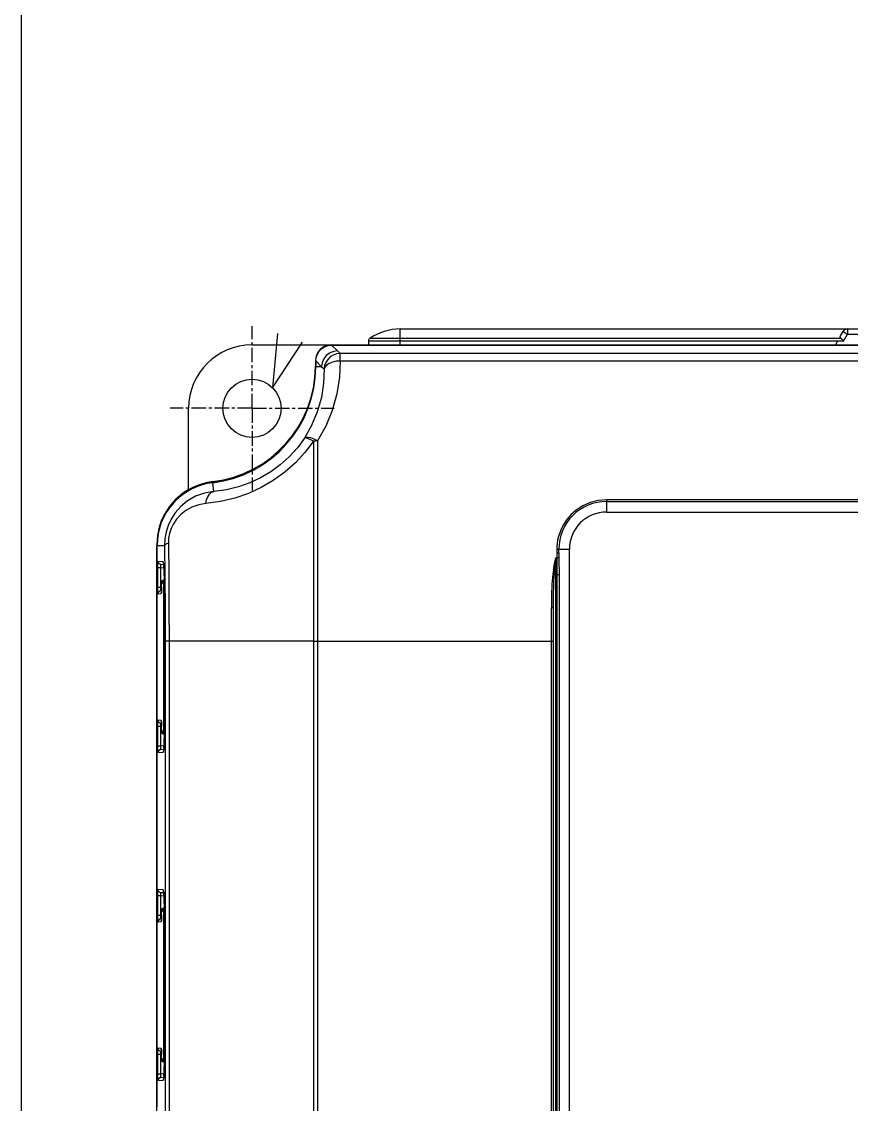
# Model space of a CAD drawing. Header units: inches. Extents: x 187 to 137830, y 99 to 66837.
# Drawn here: x 2822.1 to 2894.2, y 27737.2 to 27831.4 of the extents above; entities that cross this region are included whole.
import ezdxf

# ---------------------------------------------------------------- set-up
doc = ezdxf.new("R2010")
doc.units = ezdxf.units.IN
doc.header["$MEASUREMENT"] = 0
doc.linetypes.add('CENTER', pattern=[2, 1.25, -0.25, 0.25, -0.25])
doc.layers.add('ALL_NOTE', color=7, linetype='Continuous')
doc.layers.add('DEFAULT_1', color=7, linetype='CENTER')
doc.layers.add('NETCHINH', color=7, linetype='Continuous', lineweight=30)

msp = doc.modelspace()

# ---------------------------------------------------------------- linework, layer by layer
at = {"color": 7, "linetype": 'Continuous'}
for p, q in [((2893.329, 27803.827), (2852.354, 27803.827)), ((2854.991, 27803.278), (2854.991, 27804.658)), ((2854.991, 27804.658), (2941.471, 27804.658)), ((2893.278, 27804.047), (2893.498, 27804.428)), ((2893.55, 27803.606), (2893.897, 27804.206)), ((2893.897, 27804.658), (2893.897, 27804.206)), ((2893.897, 27804.206), (2902.565, 27804.206)), ((2842.111, 27803.278), (2954.351, 27803.278)), ((2849.033, 27803.253), (2849.541, 27802.745)), ((2849.033, 27803.253), (2947.429, 27803.253)), ((2852.237, 27803.606), (2852.231, 27803.278)), ((2893.55, 27803.606), (2852.237, 27803.606)), ((2893.024, 27803.606), (2892.834, 27803.278)), ((2847.631, 27801.898), (2847.631, 27801.367)), ((2847.655, 27801.875), (2847.655, 27801.367)), ((2847.655, 27801.875), (2848.163, 27801.367)), ((2849.765, 27801.872), (2849.765, 27802.519)), ((2946.697, 27802.519), (2849.765, 27802.519)), ((2946.697, 27801.872), (2849.765, 27801.872)), ((2848.163, 27801.367), (2847.655, 27801.367)), ((2836.591, 27790.667), (2836.591, 27797.758)), ((2847.451, 27794.903), (2847.451, 27675.858)), ((2847.813, 27794.921), (2847.813, 27777.518)), ((2839.474, 27791.51), (2839.474, 27791.466)), ((2841.124, 27791.984), (2841.124, 27791.938)), ((2841.577, 27792.17), (2841.577, 27792.104)), ((2838.794, 27790.538), (2838.704, 27791.294)), ((2839.021, 27791.431), (2839.021, 27791.379)), ((2872.931, 27789.796), (2872.931, 27788.742)), ((2948.195, 27789.796), (2872.931, 27789.796)), ((2872.931, 27789.662), (2952.051, 27789.662)), ((2872.931, 27788.742), (2952.051, 27788.742)), ((2833.831, 27581.558), (2833.831, 27785.836)), ((2833.855, 27737.038), (2833.855, 27785.836)), ((2833.855, 27785.836), (2834.502, 27785.836)), ((2834.502, 27785.836), (2834.531, 27783.094)), ((2868.607, 27785.49), (2868.607, 27785.173)), ((2868.607, 27785.173), (2868.609, 27784.768)), ((2868.791, 27785.203), (2868.791, 27785.522)), ((2868.791, 27785.522), (2869.711, 27785.522)), ((2869.711, 27675.858), (2869.711, 27785.522)), ((2834.386, 27784.403), (2833.932, 27784.443)), ((2834.439, 27784.146), (2834.183, 27784.168)), ((2868.515, 27675.858), (2868.515, 27784.768)), ((2868.515, 27784.768), (2868.609, 27784.768)), ((2833.903, 27783.896), (2833.903, 27782.179)), ((2834.154, 27783.896), (2833.903, 27783.896)), ((2834.154, 27783.896), (2834.154, 27782.179)), ((2834.462, 27783.869), (2834.154, 27783.896)), ((2834.496, 27782.989), (2834.485, 27783.383)), ((2868.394, 27783.318), (2868.515, 27783.318)), ((2868.515, 27783.318), (2868.622, 27783.318)), ((2868.622, 27783.318), (2868.622, 27675.858)), ((2868.622, 27783.318), (2868.804, 27783.318)), ((2868.804, 27783.318), (2868.804, 27675.858)), ((2834.154, 27782.179), (2833.903, 27782.179)), ((2834.243, 27782.187), (2834.154, 27782.179)), ((2834.241, 27782.579), (2834.255, 27782.667)), ((2834.241, 27782.579), (2834.386, 27782.592)), ((2834.241, 27782.209), (2834.241, 27782.579)), ((2834.241, 27782.209), (2834.241, 27782.579)), ((2834.241, 27782.579), (2834.241, 27782.579)), ((2834.241, 27782.209), (2834.241, 27782.209)), ((2834.411, 27782.118), (2834.411, 27770.158)), ((2834.411, 27782.118), (2834.505, 27782.118)), ((2834.493, 27782.854), (2834.499, 27782.854)), ((2834.501, 27782.7), (2834.496, 27782.989)), ((2834.503, 27782.561), (2834.499, 27782.854)), ((2834.505, 27782.118), (2834.503, 27782.561)), ((2834.505, 27782.337), (2834.505, 27782.118)), ((2834.505, 27770.158), (2834.505, 27782.118)), ((2834.505, 27782.118), (2834.505, 27770.124)), ((2833.932, 27781.632), (2834.213, 27781.656)), ((2834.183, 27781.907), (2834.236, 27781.912)), ((2834.227, 27781.734), (2834.213, 27781.656)), ((2834.233, 27781.819), (2834.238, 27781.933)), ((2868.147, 27675.858), (2868.147, 27780.431)), ((2868.331, 27675.858), (2868.331, 27780.42)), ((2834.554, 27777.518), (2834.554, 27720.033)), ((2834.894, 27777.518), (2834.554, 27777.518)), ((2847.451, 27777.518), (2834.894, 27777.517)), ((2834.894, 27777.517), (2834.894, 27720.004)), ((2847.451, 27777.518), (2868.331, 27777.518)), ((2847.813, 27777.518), (2847.813, 27675.858)), ((2833.903, 27770.096), (2833.903, 27768.379)), ((2834.154, 27770.096), (2833.903, 27770.096)), ((2834.213, 27770.619), (2833.932, 27770.643)), ((2834.154, 27770.096), (2834.154, 27768.379)), ((2834.243, 27770.088), (2834.154, 27770.096)), ((2834.236, 27770.363), (2834.183, 27770.368)), ((2834.227, 27770.545), (2834.213, 27770.619)), ((2834.241, 27769.696), (2834.241, 27770.095)), ((2834.241, 27769.696), (2834.241, 27770.066)), ((2834.241, 27770.066), (2834.241, 27770.066)), ((2834.505, 27770.158), (2834.411, 27770.158)), ((2834.503, 27769.714), (2834.505, 27770.158)), ((2834.26, 27769.596), (2834.241, 27769.696)), ((2834.241, 27769.696), (2834.255, 27769.608)), ((2834.386, 27769.683), (2834.241, 27769.696)), ((2834.241, 27769.696), (2834.241, 27769.696)), ((2834.314, 27769.509), (2834.26, 27769.596)), ((2834.396, 27769.448), (2834.314, 27769.509)), ((2834.493, 27769.421), (2834.396, 27769.448)), ((2834.485, 27768.892), (2834.496, 27769.286)), ((2834.499, 27769.421), (2834.493, 27769.421)), ((2834.496, 27769.286), (2834.503, 27769.714)), ((2834.154, 27768.379), (2833.903, 27768.379)), ((2834.462, 27768.406), (2834.154, 27768.379)), ((2834.183, 27768.107), (2834.439, 27768.129)), ((2834.471, 27768.546), (2834.485, 27768.892)), ((2833.932, 27767.832), (2834.386, 27767.872)), ((2834.386, 27755.883), (2833.932, 27755.923)), ((2833.903, 27755.376), (2833.903, 27753.659)), ((2834.154, 27755.376), (2833.903, 27755.376)), ((2834.154, 27755.376), (2834.154, 27753.659)), ((2834.462, 27755.349), (2834.154, 27755.376)), ((2834.439, 27755.626), (2834.183, 27755.648)), ((2834.496, 27754.469), (2834.485, 27754.863)), ((2834.241, 27754.059), (2834.255, 27754.147)), ((2834.241, 27754.059), (2834.386, 27754.072)), ((2834.241, 27753.689), (2834.241, 27754.059)), ((2834.241, 27753.689), (2834.241, 27754.059)), ((2834.241, 27754.059), (2834.241, 27754.059)), ((2834.493, 27754.334), (2834.499, 27754.334)), ((2834.501, 27754.18), (2834.496, 27754.469)), ((2834.503, 27754.041), (2834.499, 27754.334)), ((2834.505, 27753.598), (2834.503, 27754.041)), ((2834.154, 27753.659), (2833.903, 27753.659)), ((2833.932, 27753.112), (2834.213, 27753.136)), ((2834.243, 27753.667), (2834.154, 27753.659)), ((2834.183, 27753.387), (2834.236, 27753.392)), ((2834.227, 27753.214), (2834.213, 27753.136)), ((2834.233, 27753.299), (2834.238, 27753.413)), ((2834.241, 27753.689), (2834.241, 27753.689)), ((2834.411, 27753.598), (2834.411, 27741.638)), ((2834.411, 27753.598), (2834.505, 27753.598)), ((2834.505, 27753.817), (2834.505, 27753.598)), ((2834.505, 27741.638), (2834.505, 27753.598)), ((2834.505, 27753.598), (2834.505, 27741.604)), ((2834.213, 27742.099), (2833.932, 27742.123)), ((2834.236, 27741.843), (2834.183, 27741.848)), ((2834.227, 27742.025), (2834.213, 27742.099)), ((2834.505, 27741.638), (2834.411, 27741.638)), ((2834.503, 27741.194), (2834.505, 27741.638)), ((2833.903, 27741.576), (2833.903, 27739.859)), ((2834.154, 27741.576), (2833.903, 27741.576)), ((2834.154, 27741.576), (2834.154, 27739.859)), ((2834.243, 27741.568), (2834.154, 27741.576)), ((2834.241, 27741.176), (2834.241, 27741.575)), ((2834.241, 27741.176), (2834.241, 27741.546)), ((2834.241, 27741.546), (2834.241, 27741.546)), ((2834.26, 27741.076), (2834.241, 27741.176)), ((2834.241, 27741.176), (2834.255, 27741.088)), ((2834.386, 27741.163), (2834.241, 27741.176)), ((2834.241, 27741.176), (2834.241, 27741.176)), ((2834.314, 27740.989), (2834.26, 27741.076)), ((2834.396, 27740.928), (2834.314, 27740.989)), ((2834.493, 27740.901), (2834.396, 27740.928)), ((2834.499, 27740.946), (2834.459, 27740.977)), ((2834.485, 27740.372), (2834.496, 27740.766)), ((2834.499, 27740.901), (2834.493, 27740.901)), ((2834.496, 27740.766), (2834.503, 27741.194)), ((2834.154, 27739.859), (2833.903, 27739.859)), ((2834.462, 27739.886), (2834.154, 27739.859)), ((2834.471, 27740.026), (2834.485, 27740.372)), ((2833.932, 27739.312), (2834.386, 27739.352)), ((2834.183, 27739.587), (2834.439, 27739.609)), ((2833.831, 27737.958), (2833.855, 27737.956))]:
    msp.add_line(p, q, dxfattribs=at)
for points in [[(2893.329, 27803.827), (2893.274, 27803.891), (2893.255, 27803.967), (2893.278, 27804.047)], [(2893.55, 27803.606), (2893.47, 27803.692), (2893.396, 27803.768), (2893.329, 27803.827)], [(2893.498, 27804.428), (2893.518, 27804.418), (2893.575, 27804.388), (2893.663, 27804.339), (2893.774, 27804.276), (2893.897, 27804.206)], [(2847.655, 27801.875), (2847.69, 27802.182), (2847.792, 27802.474), (2847.956, 27802.735), (2848.174, 27802.953), (2848.435, 27803.117), (2848.726, 27803.219), (2849.033, 27803.253)], [(2849.765, 27801.872), (2849.707, 27800.464), (2849.479, 27799.005), (2849.077, 27797.562), (2848.518, 27796.197), (2847.813, 27794.921)], [(2849.541, 27802.745), (2849.185, 27802.698), (2848.853, 27802.559), (2848.568, 27802.34), (2848.349, 27802.055), (2848.211, 27801.723), (2848.163, 27801.367)], [(2849.765, 27802.519), (2849.462, 27802.485), (2849.174, 27802.385), (2848.915, 27802.224), (2848.698, 27802.01), (2848.532, 27801.754), (2848.427, 27801.468), (2848.387, 27801.167)], [(2849.765, 27801.872), (2849.42, 27801.845), (2849.097, 27801.774), (2848.816, 27801.662), (2848.596, 27801.517), (2848.45, 27801.349), (2848.387, 27801.167)], [(2849.541, 27802.745), (2849.653, 27802.633), (2849.765, 27802.519)], [(2848.387, 27801.167), (2848.34, 27799.953), (2848.142, 27798.696), (2847.789, 27797.451), (2847.296, 27796.273), (2846.671, 27795.171)], [(2848.163, 27801.367), (2848.275, 27801.267), (2848.387, 27801.167)], [(2847.451, 27794.903), (2846.716, 27793.929), (2845.878, 27793.022), (2844.952, 27792.201), (2843.962, 27791.484), (2842.92, 27790.874), (2841.808, 27790.36), (2840.626, 27789.949), (2839.385, 27789.653), (2838.089, 27789.482)], [(2846.671, 27795.171), (2846.054, 27794.331), (2845.349, 27793.549), (2844.57, 27792.844), (2843.736, 27792.228), (2842.859, 27791.705), (2841.922, 27791.267), (2840.928, 27790.92), (2839.883, 27790.674), (2838.794, 27790.538)], [(2847.813, 27794.921), (2847.507, 27795.074), (2847.222, 27795.181), (2846.977, 27795.234), (2846.789, 27795.231), (2846.671, 27795.171)], [(2847.451, 27794.903), (2847.169, 27795.047), (2846.935, 27795.144), (2846.765, 27795.186), (2846.671, 27795.171)], [(2847.813, 27794.921), (2847.63, 27794.917), (2847.451, 27794.903)], [(2838.794, 27790.538), (2837.974, 27790.392), (2837.205, 27790.111), (2836.514, 27789.714), (2835.92, 27789.225), (2835.441, 27788.683), (2835.078, 27788.122), (2834.815, 27787.557), (2834.637, 27786.993), (2834.533, 27786.42), (2834.502, 27785.836)], [(2838.089, 27789.482), (2838.149, 27789.798), (2838.257, 27790.077), (2838.407, 27790.302), (2838.589, 27790.458), (2838.794, 27790.538)], [(2872.931, 27789.796), (2872.211, 27789.736), (2871.51, 27789.557), (2870.861, 27789.271), (2870.3, 27788.907), (2869.845, 27788.506), (2869.487, 27788.094), (2869.213, 27787.689), (2869.009, 27787.304), (2868.861, 27786.943), (2868.755, 27786.608), (2868.684, 27786.299), (2868.639, 27786.012), (2868.615, 27785.744), (2868.607, 27785.49)], [(2838.089, 27789.482), (2837.473, 27789.379), (2836.892, 27789.175), (2836.368, 27788.886), (2835.917, 27788.528), (2835.552, 27788.131), (2835.275, 27787.718), (2835.074, 27787.303), (2834.939, 27786.888), (2834.861, 27786.467), (2834.838, 27786.039)], [(2834.838, 27786.039), (2834.665, 27785.977), (2834.551, 27785.908), (2834.502, 27785.836)], [(2834.838, 27786.039), (2834.869, 27783.23), (2834.887, 27780.383), (2834.894, 27777.517)], [(2868.607, 27785.49), (2868.677, 27785.492), (2868.737, 27785.499), (2868.777, 27785.509), (2868.791, 27785.522)], [(2868.607, 27785.173), (2868.677, 27785.175), (2868.737, 27785.182), (2868.777, 27785.192), (2868.791, 27785.203)], [(2868.791, 27785.203), (2868.791, 27785.03), (2868.793, 27784.797)], [(2833.932, 27784.443), (2833.924, 27784.425), (2833.917, 27784.37), (2833.911, 27784.283), (2833.906, 27784.17), (2833.904, 27784.039), (2833.903, 27783.896)], [(2834.183, 27784.168), (2834.085, 27784.196), (2834.004, 27784.257), (2833.95, 27784.343), (2833.932, 27784.443)], [(2834.183, 27784.168), (2834.17, 27784.16), (2834.16, 27784.133), (2834.153, 27784.09), (2834.149, 27784.034), (2834.15, 27783.968), (2834.154, 27783.896)], [(2834.432, 27784.226), (2834.409, 27784.358), (2834.386, 27784.403)], [(2834.42, 27784.279), (2834.405, 27784.303), (2834.386, 27784.403)], [(2834.418, 27784.288), (2834.418, 27784.289), (2834.418, 27784.286), (2834.422, 27784.269), (2834.427, 27784.239), (2834.433, 27784.197), (2834.439, 27784.145), (2834.445, 27784.082), (2834.452, 27784.008), (2834.458, 27783.923), (2834.464, 27783.828), (2834.47, 27783.721), (2834.476, 27783.604)], [(2834.485, 27783.383), (2834.471, 27783.729), (2834.453, 27784.014), (2834.432, 27784.226)], [(2868.331, 27783.722), (2868.417, 27784.224), (2868.515, 27784.768)], [(2868.515, 27784.768), (2868.466, 27784.215), (2868.423, 27783.703)], [(2868.609, 27784.768), (2868.677, 27784.771), (2868.735, 27784.777), (2868.776, 27784.786), (2868.793, 27784.797)], [(2868.609, 27784.768), (2868.611, 27784.587), (2868.616, 27784.226)], [(2868.616, 27784.226), (2868.618, 27784.044), (2868.62, 27783.863), (2868.621, 27783.681), (2868.622, 27783.5), (2868.622, 27783.318)], [(2868.793, 27784.797), (2868.794, 27784.613), (2868.798, 27784.244)], [(2868.798, 27784.244), (2868.8, 27784.059), (2868.802, 27783.874), (2868.803, 27783.689), (2868.804, 27783.503), (2868.804, 27783.318)], [(2834.481, 27783.477), (2834.486, 27783.34), (2834.491, 27783.193), (2834.495, 27783.037), (2834.498, 27782.872)], [(2834.531, 27783.094), (2834.548, 27780.315), (2834.554, 27777.518)], [(2868.272, 27783.341), (2868.19, 27782.458), (2868.156, 27781.489), (2868.147, 27780.431)], [(2868.331, 27783.722), (2868.3, 27783.528), (2868.272, 27783.341)], [(2868.394, 27783.318), (2868.357, 27783.326), (2868.316, 27783.334), (2868.272, 27783.341)], [(2868.331, 27780.42), (2868.335, 27781.473), (2868.353, 27782.438), (2868.394, 27783.318)], [(2868.423, 27783.703), (2868.408, 27783.507), (2868.394, 27783.318)], [(2833.903, 27782.179), (2833.904, 27782.037), (2833.906, 27781.905), (2833.911, 27781.792), (2833.917, 27781.705), (2833.924, 27781.65), (2833.932, 27781.632)], [(2834.154, 27782.179), (2834.15, 27782.108), (2834.149, 27782.041)], [(2834.241, 27782.209), (2834.241, 27782.136), (2834.24, 27782.055), (2834.238, 27781.98), (2834.236, 27781.913), (2834.234, 27781.855), (2834.232, 27781.807)], [(2834.238, 27781.933), (2834.24, 27782.065), (2834.241, 27782.209)], [(2834.493, 27782.854), (2834.396, 27782.827), (2834.314, 27782.766), (2834.26, 27782.679), (2834.241, 27782.579)], [(2834.255, 27782.667), (2834.308, 27782.759), (2834.392, 27782.825), (2834.493, 27782.854)], [(2834.499, 27782.809), (2834.459, 27782.778), (2834.405, 27782.692), (2834.386, 27782.592)], [(2834.386, 27782.592), (2834.393, 27782.576), (2834.399, 27782.529), (2834.404, 27782.454), (2834.408, 27782.355), (2834.41, 27782.241), (2834.411, 27782.118)], [(2834.501, 27782.7), (2834.503, 27782.522), (2834.505, 27782.337)], [(2834.183, 27781.907), (2834.085, 27781.879), (2834.004, 27781.818), (2833.95, 27781.732), (2833.932, 27781.632)], [(2834.149, 27782.041), (2834.153, 27781.985), (2834.16, 27781.942), (2834.17, 27781.915), (2834.183, 27781.907)], [(2834.213, 27781.656), (2834.22, 27781.676), (2834.227, 27781.731), (2834.233, 27781.819)], [(2834.232, 27781.807), (2834.229, 27781.769), (2834.227, 27781.743), (2834.226, 27781.734)], [(2868.147, 27780.431), (2868.217, 27780.43), (2868.277, 27780.428), (2868.317, 27780.424), (2868.331, 27780.42)], [(2833.932, 27770.643), (2833.924, 27770.625), (2833.917, 27770.57), (2833.911, 27770.483), (2833.906, 27770.37), (2833.904, 27770.239), (2833.903, 27770.096)], [(2834.183, 27770.368), (2834.085, 27770.396), (2834.004, 27770.457), (2833.95, 27770.543), (2833.932, 27770.643)], [(2834.183, 27770.368), (2834.17, 27770.36), (2834.16, 27770.333), (2834.153, 27770.29), (2834.149, 27770.234)], [(2834.149, 27770.234), (2834.15, 27770.168), (2834.154, 27770.096)], [(2834.233, 27770.456), (2834.227, 27770.544), (2834.22, 27770.599), (2834.213, 27770.619)], [(2834.225, 27770.545), (2834.225, 27770.548), (2834.225, 27770.543)], [(2834.225, 27770.543), (2834.227, 27770.525), (2834.23, 27770.497), (2834.232, 27770.461)], [(2834.232, 27770.461), (2834.234, 27770.416), (2834.236, 27770.364), (2834.238, 27770.305)], [(2834.241, 27770.066), (2834.24, 27770.209), (2834.238, 27770.342), (2834.233, 27770.456)], [(2834.238, 27770.305), (2834.24, 27770.24), (2834.241, 27770.17), (2834.241, 27770.095)], [(2834.411, 27770.158), (2834.41, 27770.034), (2834.408, 27769.92), (2834.404, 27769.821), (2834.399, 27769.746), (2834.393, 27769.699), (2834.386, 27769.683)], [(2834.505, 27770.124), (2834.505, 27769.945), (2834.503, 27769.771), (2834.501, 27769.602)], [(2834.255, 27769.608), (2834.308, 27769.516), (2834.392, 27769.45), (2834.493, 27769.421)], [(2834.499, 27769.466), (2834.459, 27769.497), (2834.405, 27769.583), (2834.386, 27769.683)], [(2834.501, 27769.602), (2834.499, 27769.439), (2834.496, 27769.283), (2834.492, 27769.134), (2834.488, 27768.993), (2834.484, 27768.86), (2834.479, 27768.736), (2834.474, 27768.62), (2834.468, 27768.514), (2834.462, 27768.417), (2834.457, 27768.33), (2834.451, 27768.252), (2834.445, 27768.184), (2834.438, 27768.125), (2834.433, 27768.075), (2834.427, 27768.036), (2834.422, 27768.006), (2834.418, 27767.989), (2834.418, 27767.987)], [(2833.903, 27768.379), (2833.904, 27768.237), (2833.906, 27768.105), (2833.911, 27767.992), (2833.917, 27767.905), (2833.924, 27767.85), (2833.932, 27767.832)], [(2834.183, 27768.107), (2834.085, 27768.079), (2834.004, 27768.018), (2833.95, 27767.932), (2833.932, 27767.832)], [(2834.154, 27768.379), (2834.15, 27768.308), (2834.149, 27768.241), (2834.153, 27768.185), (2834.16, 27768.142), (2834.17, 27768.115), (2834.183, 27768.107)], [(2834.386, 27767.872), (2834.409, 27767.917), (2834.432, 27768.049)], [(2834.42, 27767.996), (2834.405, 27767.972), (2834.386, 27767.872)], [(2834.432, 27768.049), (2834.453, 27768.261), (2834.471, 27768.546)], [(2833.932, 27755.923), (2833.924, 27755.905), (2833.917, 27755.85), (2833.911, 27755.763), (2833.906, 27755.65), (2833.904, 27755.519), (2833.903, 27755.376)], [(2834.183, 27755.648), (2834.085, 27755.676), (2834.004, 27755.737), (2833.95, 27755.823), (2833.932, 27755.923)], [(2834.432, 27755.706), (2834.409, 27755.838), (2834.386, 27755.883)], [(2834.42, 27755.759), (2834.405, 27755.783), (2834.386, 27755.883)], [(2834.418, 27755.768), (2834.418, 27755.769), (2834.418, 27755.766), (2834.422, 27755.749), (2834.427, 27755.719), (2834.433, 27755.678), (2834.439, 27755.625), (2834.445, 27755.562), (2834.452, 27755.488), (2834.458, 27755.403), (2834.464, 27755.308), (2834.47, 27755.201), (2834.476, 27755.084)], [(2834.183, 27755.648), (2834.17, 27755.64), (2834.16, 27755.613), (2834.153, 27755.57), (2834.149, 27755.514), (2834.15, 27755.448), (2834.154, 27755.376)], [(2834.485, 27754.863), (2834.471, 27755.209), (2834.453, 27755.494), (2834.432, 27755.706)], [(2834.481, 27754.957), (2834.486, 27754.82), (2834.491, 27754.673), (2834.495, 27754.517), (2834.498, 27754.352)], [(2834.493, 27754.334), (2834.396, 27754.307), (2834.314, 27754.246), (2834.26, 27754.159), (2834.241, 27754.059)], [(2834.255, 27754.147), (2834.308, 27754.239), (2834.392, 27754.305), (2834.493, 27754.334)], [(2834.499, 27754.289), (2834.459, 27754.258), (2834.405, 27754.172), (2834.386, 27754.072)], [(2834.386, 27754.072), (2834.393, 27754.056), (2834.399, 27754.009), (2834.404, 27753.934), (2834.408, 27753.835), (2834.41, 27753.721), (2834.411, 27753.598)], [(2834.501, 27754.18), (2834.503, 27754.002), (2834.505, 27753.817)], [(2833.903, 27753.659), (2833.904, 27753.517), (2833.906, 27753.385), (2833.911, 27753.272), (2833.917, 27753.185), (2833.924, 27753.13), (2833.932, 27753.112)], [(2834.183, 27753.387), (2834.085, 27753.359), (2834.004, 27753.298), (2833.95, 27753.212), (2833.932, 27753.112)], [(2834.154, 27753.659), (2834.15, 27753.588), (2834.149, 27753.521)], [(2834.149, 27753.521), (2834.153, 27753.465), (2834.16, 27753.422), (2834.17, 27753.395), (2834.183, 27753.387)], [(2834.213, 27753.136), (2834.22, 27753.156), (2834.227, 27753.211), (2834.233, 27753.299)], [(2834.232, 27753.287), (2834.229, 27753.249), (2834.227, 27753.223), (2834.226, 27753.214)], [(2834.241, 27753.689), (2834.241, 27753.616), (2834.24, 27753.535), (2834.238, 27753.46), (2834.236, 27753.393), (2834.234, 27753.335), (2834.232, 27753.287)], [(2834.238, 27753.413), (2834.24, 27753.545), (2834.241, 27753.689)], [(2833.932, 27742.123), (2833.924, 27742.105), (2833.917, 27742.05), (2833.911, 27741.963), (2833.906, 27741.85), (2833.904, 27741.719), (2833.903, 27741.576)], [(2834.183, 27741.848), (2834.085, 27741.876), (2834.004, 27741.937), (2833.95, 27742.023), (2833.932, 27742.123)], [(2834.183, 27741.848), (2834.17, 27741.84), (2834.16, 27741.813), (2834.153, 27741.77), (2834.149, 27741.714)], [(2834.149, 27741.714), (2834.15, 27741.648), (2834.154, 27741.576)], [(2834.233, 27741.936), (2834.227, 27742.024), (2834.22, 27742.079), (2834.213, 27742.099)], [(2834.225, 27742.025), (2834.225, 27742.028), (2834.225, 27742.023)], [(2834.225, 27742.023), (2834.227, 27742.005), (2834.23, 27741.977), (2834.232, 27741.941)], [(2834.232, 27741.941), (2834.234, 27741.896), (2834.236, 27741.844), (2834.238, 27741.785)], [(2834.241, 27741.546), (2834.24, 27741.689), (2834.238, 27741.822), (2834.233, 27741.936)], [(2834.238, 27741.785), (2834.24, 27741.72), (2834.241, 27741.65), (2834.241, 27741.575)], [(2834.411, 27741.638), (2834.41, 27741.514), (2834.408, 27741.4), (2834.404, 27741.301), (2834.399, 27741.226), (2834.393, 27741.179), (2834.386, 27741.163)], [(2834.255, 27741.088), (2834.308, 27740.996), (2834.392, 27740.93), (2834.493, 27740.901)], [(2834.459, 27740.977), (2834.405, 27741.063), (2834.386, 27741.163)], [(2834.501, 27741.082), (2834.499, 27740.919), (2834.496, 27740.763), (2834.492, 27740.614), (2834.488, 27740.473), (2834.484, 27740.34), (2834.479, 27740.216), (2834.474, 27740.1), (2834.468, 27739.994), (2834.462, 27739.897), (2834.457, 27739.81), (2834.451, 27739.732), (2834.445, 27739.664), (2834.438, 27739.605), (2834.433, 27739.555), (2834.427, 27739.516), (2834.422, 27739.486), (2834.418, 27739.469), (2834.418, 27739.467)], [(2834.505, 27741.604), (2834.505, 27741.425), (2834.503, 27741.251), (2834.501, 27741.082)], [(2833.903, 27739.859), (2833.904, 27739.717), (2833.906, 27739.585), (2833.911, 27739.472), (2833.917, 27739.385), (2833.924, 27739.33), (2833.932, 27739.312)], [(2834.154, 27739.859), (2834.15, 27739.788), (2834.149, 27739.721), (2834.153, 27739.665), (2834.16, 27739.622), (2834.17, 27739.595), (2834.183, 27739.587)], [(2834.432, 27739.529), (2834.453, 27739.741), (2834.471, 27740.026)], [(2834.183, 27739.587), (2834.085, 27739.559), (2834.004, 27739.498), (2833.95, 27739.412), (2833.932, 27739.312)], [(2834.386, 27739.352), (2834.409, 27739.397), (2834.432, 27739.529)], [(2834.42, 27739.476), (2834.405, 27739.452), (2834.386, 27739.352)]]:
    msp.add_lwpolyline(points, dxfattribs=at)
msp.add_circle((2842.111, 27797.758), 2.53, dxfattribs=at)
for centre, radius, start, end in [((2852.513, 27803.601), 0.276, 124.97041, 179), ((2854.991, 27800.058), 4.6, 90, 124.97041), ((2893.897, 27804.198), 0.46, 90, 150), ((2842.111, 27797.758), 5.52, 90, 180), ((2849.011, 27801.898), 1.38, 90, 180), ((2837.511, 27801.438), 10.12, 276.75633, 359.60013), ((2837.511, 27801.367), 10.12, 276.75633, 0), ((2837.511, 27801.367), 10.144, 276.75633, 0), ((2839.351, 27785.836), 5.52, 96.75633, 180), ((2839.351, 27785.836), 5.496, 96.75633, 180), ((2839.351, 27785.906), 5.52, 96.75633, 171.78902), ((2872.931, 27785.522), 4.14, 89.99698, 180), ((2872.931, 27785.522), 3.22, 90, 180)]:
    msp.add_arc(centre, radius, start, end, dxfattribs=at)
at = {"layer": 'ALL_NOTE', "color": 2, "linetype": 'Continuous'}
msp.add_lwpolyline([(2844.315, 27804.27), (2843.9, 27799.547), (2846.489, 27803.519)], dxfattribs=at)
at = {"layer": 'DEFAULT_1', "color": 7, "linetype": 'CENTER'}
for q in [(2842.111, 27804.888), (2834.981, 27797.758), (2842.111, 27790.628), (2849.241, 27797.758)]:
    msp.add_line((2842.111, 27797.758), q, dxfattribs=at)
at = {"layer": 'NETCHINH', "color": 5}
msp.add_lwpolyline([(2822.082, 28055.139), (3303.666, 28055.139), (3303.666, 27063.698), (2822.082, 27063.698)], close=True, dxfattribs=at)

doc.saveas('drawing.dxf')
